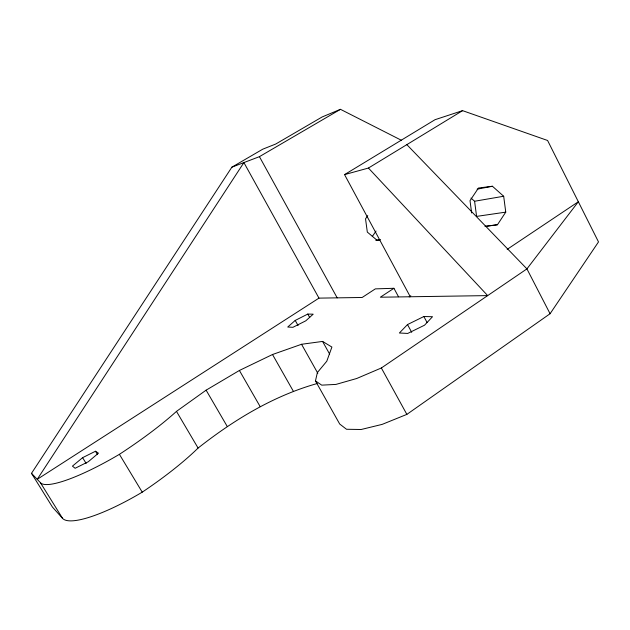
<?xml version="1.0" encoding="UTF-8"?>
<svg xmlns="http://www.w3.org/2000/svg" width="630" height="630" viewBox="0 0 630 630"><rect width="100%" height="100%" fill="white"/><g stroke="black" fill="none" stroke-linecap="round" stroke-linejoin="round"><path stroke-width="0.94" d="M410.295 296.761L344.555 174.612L435.039 119.692L462.577 110.652L547.596 140.482L598.5 241.92L550.077 313.732L406.862 414.383L382.182 424.376L361.163 429.495L346.508 429.266L339.712 424.037L315.457 380.906L317.386 372.527L326.781 361.226L331.9 347.059L322.576 341.428L301.55 344.279L272.514 354.509L239.4 370.464L206.112 390.167L176.479 411.374A126.221 24.357 -31.6 0 1 119.401 454.324A89.098 17.797 -31.5 0 1 40.462 482.738L31.5 473.327L231.879 167.171L262.789 149.168L275.704 144.042L322.19 116.936L340.476 109.321L401.523 140.332M485.399 226.43L497.456 224.737L505.756 212.137L503.677 196.253L492.424 186.252L478.469 188.023L470.019 200.663L471.634 212.956M372.306 236.494L376.023 231.084M367.762 215.61L365.534 218.831L367.322 232.092L377.079 240.274L379.835 239.888M407.515 324.568L399.389 332.994L407.744 333.435L424.541 325.198L432.519 316.709L423.856 316.528L407.515 324.568L411.705 332.301M295.21 320.434L287.729 327.033L292.911 327.309L305.778 320.827L313.197 314.181L307.802 314.063L295.21 320.434L298.069 325.537M82.617 457.663L72.442 466.129L75.127 468.279L88.271 461.751L98.445 453.183L95.476 451.245L82.617 457.663L86.145 463.452M31.5 473.327L52.463 507.095L62.535 518.332A88.562 20.798 -31.9 0 0 142.23 492.156A125.48 28.476 -32.1 0 0 198.088 448.056C233.651 420.052 273.278 395.923 317.103 383.552M315.457 380.906L321.725 385.143L335.963 384.41L356.722 378.496L381.355 367.983L526.924 268.884L578.34 201.75L507.174 249.362M409.193 296.911L410.823 295.832M398.514 296.769L393.931 288.288L380.339 297.21L487.675 295.604L368.44 168.045L344.555 174.612M318.969 298.124L37.217 479.335L243.905 162.579L318.969 298.124L362.155 297.478L375.338 288.879L393.931 288.288M368.44 168.045L462.577 110.652M231.879 167.171L259.426 156.657L340.476 109.321M477.138 189.173L492.424 186.252M470.98 198.072L474.595 201.246L503.677 196.253M505.756 212.137L476.587 216.397L474.595 201.246M375.748 240.29L380.488 239.691M484.95 226.335L497.456 224.737M406.83 144.64L526.924 268.884L550.077 313.732M40.462 482.738L62.535 518.332M95.476 451.245L97.492 454.569M119.401 454.324L142.23 492.156M176.479 411.374L198.088 448.056M206.112 390.167L227.186 426.376M239.4 370.464L260.19 406.665M272.514 354.509L293.296 391.159M301.55 344.279L317.811 373.267M307.802 314.063L309.708 317.481M322.576 341.428L329.608 354.06M381.355 367.983L406.862 414.383M259.426 156.657L337.184 297.848M423.856 316.528L427.108 322.568"/></g></svg>
